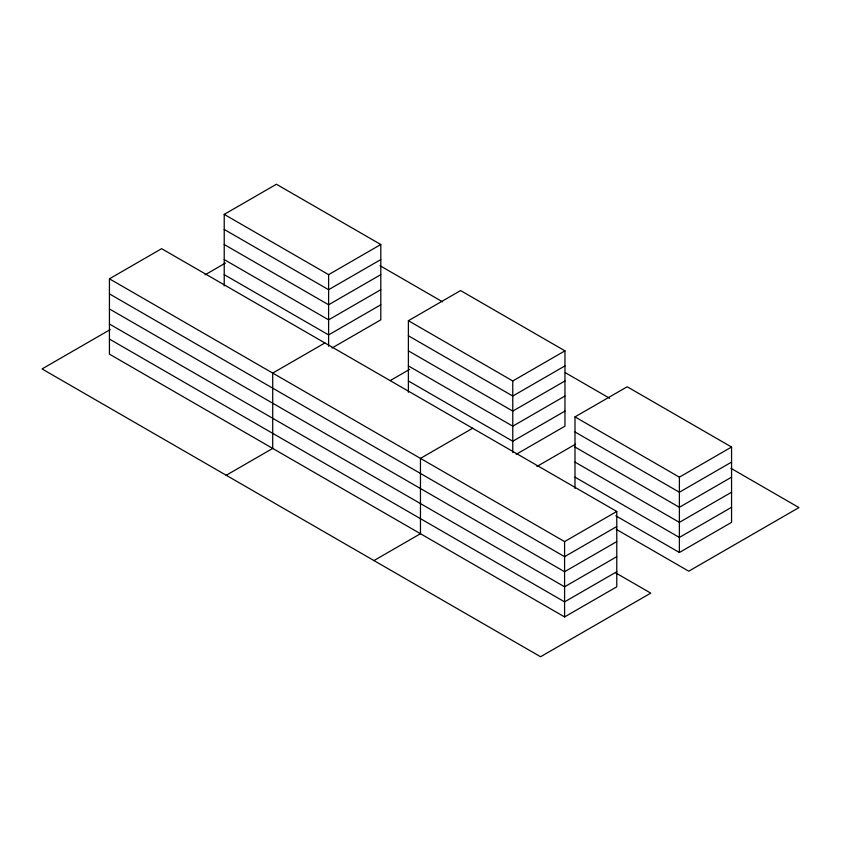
<?xml version="1.0" encoding="UTF-8"?>
<svg xmlns="http://www.w3.org/2000/svg" width="841" height="841" viewBox="0 0 841 841"><rect width="100%" height="100%" fill="white"/><g stroke="black" fill="none" stroke-linecap="round" stroke-linejoin="round"><path stroke-width="1.26" d="M109.435 278.813L161.619 248.684L616.779 511.465L616.779 586.797L564.584 616.926L109.435 354.145L109.435 278.813L564.584 541.593L616.779 511.465M224.221 285.951L224.221 214.381L276.416 184.253L380.794 244.51L380.794 319.843L332.006 348.016M110.213 329.588L42.05 368.936L540.563 656.747L650.766 593.126L615.623 572.847M205.004 274.86L225.462 263.054M224.221 214.381L328.61 274.65L380.794 244.51M380.794 259.585L328.61 289.714L224.221 229.446M380.794 274.65L328.61 304.778L224.221 244.51M380.794 289.714L328.61 319.843L224.221 259.585M380.794 304.778L328.61 334.918L224.221 274.65M324.91 342.949L272.715 373.089L272.715 448.421L226.218 475.27M408.39 392.274L408.39 320.705L460.574 290.576L564.963 350.844L564.963 426.177L516.174 454.34M390.308 380.531L409.62 369.378M408.39 320.705L512.768 380.973L564.963 350.844M564.963 365.909L512.768 396.037L408.39 335.769M472.642 428.248L420.458 458.387L420.458 533.72L373.951 560.569M564.963 380.973L512.768 411.102L408.39 350.844M564.963 396.037L512.768 426.177L408.39 365.909M564.963 411.102L512.768 441.241L408.39 380.973M574.992 488.463L574.992 416.894L627.186 386.765L731.565 447.034L731.565 522.366L679.381 552.495L615.833 515.806M536.915 466.482L575.538 444.185M574.992 416.894L679.381 477.162L731.565 447.034M616.779 526.529L564.584 556.668L109.435 293.887M731.565 462.098L679.381 492.227L574.992 431.959M616.779 541.593L564.584 571.733L109.435 308.952M731.565 477.162L679.381 507.291L574.992 447.034M616.779 556.668L564.584 586.797L109.435 324.016M731.565 492.227L679.381 522.366L574.992 462.098M616.779 571.733L564.584 601.862L109.435 339.081M731.565 507.291L679.381 537.431L574.992 477.162M380.016 265.703L442.545 301.803M565.289 372.668L609.62 398.266M730.945 468.311L798.95 507.575L688.747 571.197L616.211 529.315M679.381 477.162L679.381 552.495M564.584 541.593L564.584 616.926M512.768 380.973L512.768 452.542M328.61 274.65L328.61 346.208"/></g></svg>
